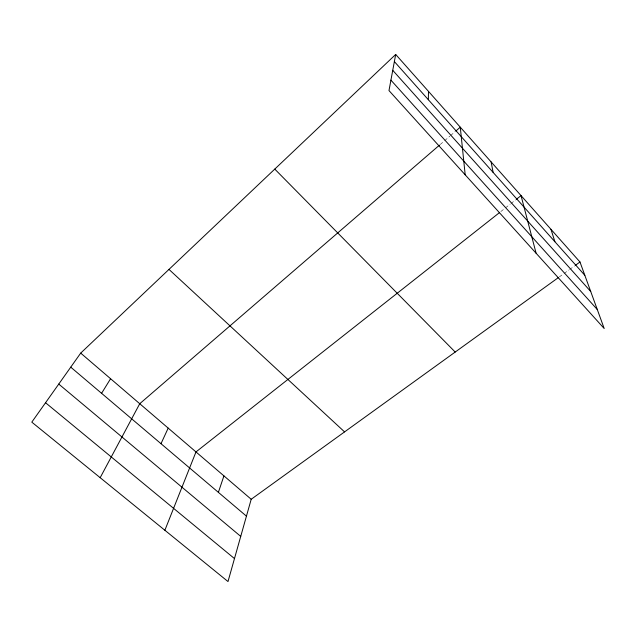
<?xml version="1.0" encoding="UTF-8"?>
<svg xmlns="http://www.w3.org/2000/svg" width="636" height="636" viewBox="0 0 636 636"><rect width="100%" height="100%" fill="white"/><g stroke="black" fill="none" stroke-linecap="round" stroke-linejoin="round"><path stroke-width="0.48" stroke-dasharray="3.18 2.39" d="M440.215 144.499L443.936 141.295M444.675 140.651L449.875 136.168M450.622 135.524L455.082 131.676M500.85 211.534L504.738 208.473M505.509 207.861L510.167 204.188M510.947 203.576L515.605 199.903M559.306 276.922L563.281 274.052M564.076 273.48L568.846 270.038M569.641 269.465L574.419 266.015"/><path stroke-width="0.95" d="M428.346 99.725L428.489 91.385M395.695 54.45L388.986 90.574L604.2 328.518L579.984 262L395.695 54.45L80.7 353.107L31.8 422.137L227.998 581.55L251.204 499.268L558.503 277.503M218.379 492.359L223.928 475.887M164.875 530.257L195.983 451.926L499.3 212.758M160.995 443.697L168.198 428.115M100.17 477.692L139.745 403.717L439.476 145.135M101.585 393.318L110.585 378.722M455.821 131.032L460.281 127.192L465.186 174.828M516.384 199.291L521.043 195.618L536.1 253.231M575.214 265.443L579.984 262M45.546 402.731L234.477 558.583M58.758 384.08L240.734 536.394M70.747 367.163L246.442 516.154M80.7 353.107L251.204 499.268M168.977 269.41L344.569 431.892M274.776 169.096L455.201 352.05M390.925 80.144L597.284 309.525M392.746 70.326L590.725 291.495M394.368 61.589L584.834 275.316M550.959 229.31L554.91 241.736M491.119 161.918L493.138 172.42"/></g></svg>
